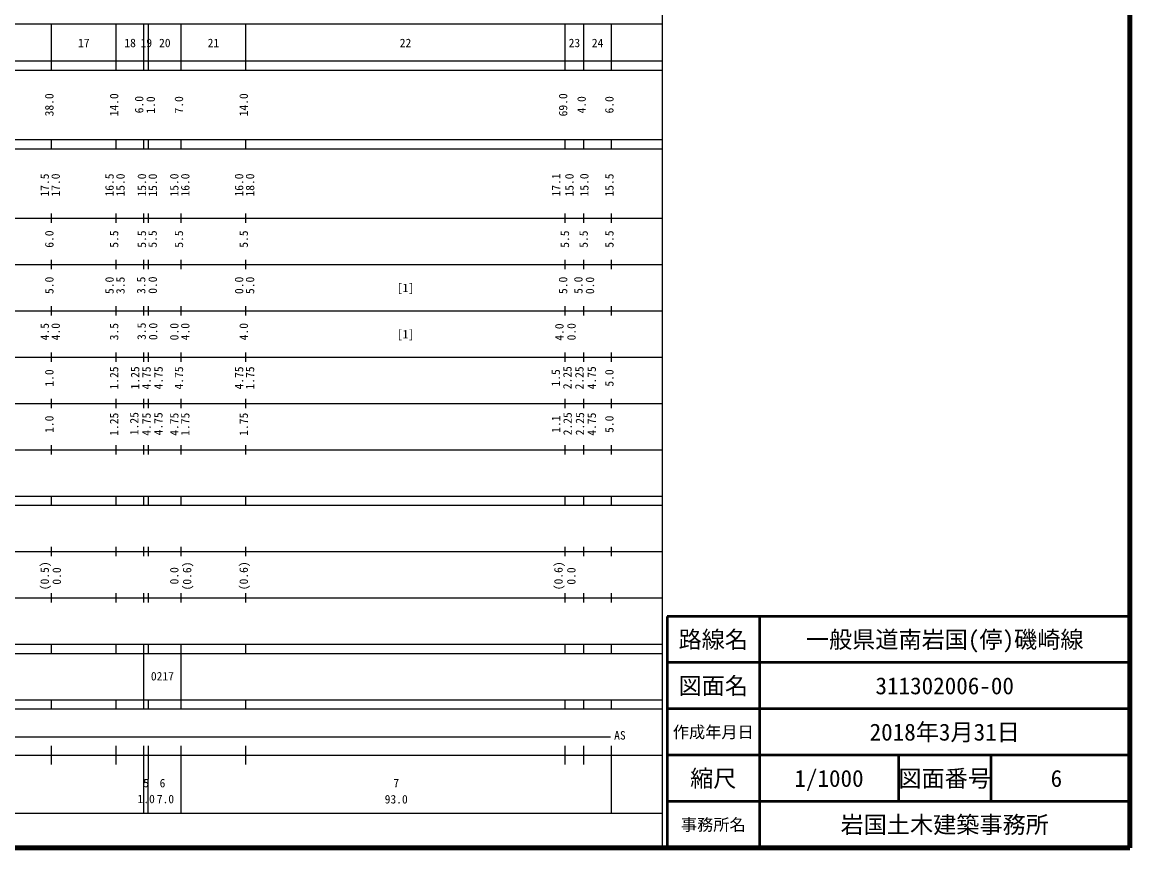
# Model space of a CAD drawing. Units: millimetres, scale not verified. Extents: x 40006 to 680102, y 20003 to 380057.
# Drawn here: x 440742 to 680102, y 20003 to 198387 of the extents above; entities that cross this region are included whole.
import ezdxf
from ezdxf.enums import TextEntityAlignment as Align

# ---------------------------------------------------------------- set-up
doc = ezdxf.new("R2010")
doc.units = ezdxf.units.MM
doc.header["$LTSCALE"] = 1000.15
for name, color, linetype, lineweight in [('M-TTL', 2, 'Continuous', 140), ('M-TTL-BAND', 7, 'Continuous', 25), ('M-TTL-FRAM', 2, 'Continuous', 50), ('M-TTL-LINE', 7, 'Continuous', 50)]:
    doc.layers.add(name, color=color, linetype=linetype, lineweight=lineweight)
doc.layers.add('M-TTL-TXT', color=7, linetype='Continuous')
doc.styles.add('ＭＳ ゴシック', font='')
doc.styles.get('ＭＳ ゴシック').set_extended_font_data('MS Gothic')

msp = doc.modelspace()

# ---------------------------------------------------------------- linework, layer by layer
at = {"layer": 'M-TTL'}
for p, q in [((680102, 20003), (680102, 380057)), ((40006, 20003), (680102, 20003))]:
    msp.add_line(p, q, dxfattribs=at)
at = {"layer": 'M-TTL-BAND'}
for p, q in [((579087, 20003), (579087, 370056)), ((68010, 198030), (579087, 198030)), ((447067, 188028), (447067, 198030)), ((461069, 188028), (461069, 198030)), ((467070, 188028), (467070, 198030)), ((468070, 188028), (468070, 198030)), ((475071, 188028), (475071, 198030)), ((489073, 188028), (489073, 198030)), ((558084, 188028), (558084, 198030)), ((562084, 188028), (562084, 198030)), ((568085, 188028), (568085, 198030)), ((40006, 190028), (579087, 190028)), ((40006, 188028), (579087, 188028)), ((40006, 173026), (579087, 173026)), ((447067, 171026), (447067, 173026)), ((461069, 171026), (461069, 173026)), ((467070, 171026), (467070, 173026)), ((468070, 171026), (468070, 173026)), ((475071, 171026), (475071, 173026)), ((489073, 171026), (489073, 173026)), ((558084, 171026), (558084, 173026)), ((562084, 171026), (562084, 173026)), ((568085, 171026), (568085, 173026)), ((40006, 171026), (579087, 171026)), ((40006, 156023), (579087, 156023)), ((447067, 155023), (447067, 157024)), ((461069, 155023), (461069, 157024)), ((467070, 155023), (467070, 157024)), ((468070, 155023), (468070, 157024)), ((475071, 155023), (475071, 157024)), ((489073, 155023), (489073, 157024)), ((558084, 155023), (558084, 157024)), ((562084, 155023), (562084, 157024)), ((568085, 155023), (568085, 157024)), ((46007, 146022), (579087, 146022)), ((447067, 145022), (447067, 147022)), ((461069, 145022), (461069, 147022)), ((467070, 145022), (467070, 147022)), ((468070, 145022), (468070, 147022)), ((475071, 145022), (475071, 147022)), ((489073, 145022), (489073, 147022)), ((558084, 145022), (558084, 147022)), ((562084, 145022), (562084, 147022)), ((568085, 145022), (568085, 147022)), ((447067, 135020), (447067, 137021)), ((461069, 135020), (461069, 137021)), ((467070, 135020), (467070, 137021)), ((468070, 135020), (468070, 137021)), ((475071, 135020), (475071, 137021)), ((489073, 135020), (489073, 137021)), ((558084, 135020), (558084, 137021)), ((562084, 135020), (562084, 137021)), ((568085, 135020), (568085, 137021)), ((52008, 136020), (579087, 136020)), ((447067, 125019), (447067, 127019)), ((461069, 125019), (461069, 127019)), ((467070, 125019), (467070, 127019)), ((468070, 125019), (468070, 127019)), ((475071, 125019), (475071, 127019)), ((489073, 125019), (489073, 127019)), ((558084, 125019), (558084, 127019)), ((562084, 125019), (562084, 127019)), ((568085, 125019), (568085, 127019)), ((46007, 126019), (579087, 126019)), ((52008, 116017), (579087, 116017)), ((447067, 115017), (447067, 117018)), ((461069, 115017), (461069, 117018)), ((467070, 115017), (467070, 117018)), ((468070, 115017), (468070, 117018)), ((475071, 115017), (475071, 117018)), ((489073, 115017), (489073, 117018)), ((558084, 115017), (558084, 117018)), ((562084, 115017), (562084, 117018)), ((568085, 115017), (568085, 117018)), ((46007, 106016), (579087, 106016)), ((447067, 105016), (447067, 107016)), ((461069, 105016), (461069, 107016)), ((467070, 105016), (467070, 107016)), ((468070, 105016), (468070, 107016)), ((475071, 105016), (475071, 107016)), ((489073, 105016), (489073, 107016)), ((558084, 105016), (558084, 107016)), ((562084, 105016), (562084, 107016)), ((568085, 105016), (568085, 107016)), ((40006, 96014), (579087, 96014)), ((447067, 94014), (447067, 96014)), ((461069, 94014), (461069, 96014)), ((467070, 94014), (467070, 96014)), ((468070, 94014), (468070, 96014)), ((475071, 94014), (475071, 96014)), ((489073, 94014), (489073, 96014)), ((558084, 94014), (558084, 96014)), ((562084, 94014), (562084, 96014)), ((568085, 94014), (568085, 96014)), ((40006, 94014), (579087, 94014)), ((49007, 84013), (579087, 84013)), ((447067, 83012), (447067, 85013)), ((461069, 83012), (461069, 85013)), ((467070, 83012), (467070, 85013)), ((468070, 83012), (468070, 85013)), ((475071, 83012), (475071, 85013)), ((489073, 83012), (489073, 85013)), ((558084, 83012), (558084, 85013)), ((562084, 83012), (562084, 85013)), ((568085, 83012), (568085, 85013)), ((447067, 73011), (447067, 75011)), ((461069, 73011), (461069, 75011)), ((467070, 73011), (467070, 75011)), ((468070, 73011), (468070, 75011)), ((475071, 73011), (475071, 75011)), ((489073, 73011), (489073, 75011)), ((558084, 73011), (558084, 75011)), ((562084, 73011), (562084, 75011)), ((568085, 73011), (568085, 75011)), ((40006, 74011), (579087, 74011)), ((40006, 64010), (579087, 64010)), ((447067, 62009), (447067, 64010)), ((461069, 62009), (461069, 64010)), ((467070, 52008), (467070, 64010)), ((468070, 62009), (468070, 64010)), ((475071, 52008), (475071, 64010)), ((489073, 62009), (489073, 64010)), ((558084, 62009), (558084, 64010)), ((562084, 62009), (562084, 64010)), ((568085, 62009), (568085, 64010)), ((40006, 62009), (579087, 62009)), ((40006, 52008), (579087, 52008)), ((447067, 50008), (447067, 52008)), ((461069, 50008), (461069, 52008)), ((467070, 50008), (467070, 52008)), ((468070, 50008), (468070, 52008)), ((475071, 50008), (475071, 52008)), ((489073, 50008), (489073, 52008)), ((558084, 50008), (558084, 52008)), ((562084, 50008), (562084, 52008)), ((568085, 50008), (568085, 52008)), ((40006, 50007), (579087, 50007)), ((71011, 44007), (567900, 44010)), ((447067, 38006), (447067, 42006)), ((461069, 38006), (461069, 42006)), ((467070, 27504), (467070, 42006)), ((467973, 27504), (468070, 42006)), ((475071, 27504), (475071, 42006)), ((489073, 38006), (489073, 42006)), ((558084, 38006), (558084, 42006)), ((562084, 38006), (562084, 42006)), ((568085, 27504), (568085, 42006)), ((40006, 40006), (579087, 40006)), ((68010, 27504), (579087, 27504))]:
    msp.add_line(p, q, dxfattribs=at)
at = {"layer": 'M-TTL-FRAM'}
for p, q in [((680102, 70011), (580087, 70011)), ((580087, 70011), (580087, 20003))]:
    msp.add_line(p, q, dxfattribs=at)
at = {"layer": 'M-TTL-LINE'}
for p, q in [((600090, 70011), (600090, 20003)), ((680102, 60009), (580087, 60009)), ((680102, 50008), (580087, 50008)), ((680102, 40006), (580087, 40006)), ((630095, 40006), (630095, 30005)), ((650098, 40006), (650098, 30005)), ((680102, 30005), (580087, 30005))]:
    msp.add_line(p, q, dxfattribs=at)

# ---------------------------------------------------------------- texts
at = {"layer": 'M-TTL-BAND', "style": 'ＭＳ ゴシック'}
for s, p in [('17', (454068, 192434)), ('18', (464070, 192434)), ('19', (467570, 192434)), ('20', (471571, 192434)), ('21', (482072, 192434)), ('22', (523579, 192434)), ('23', (560084, 192434)), ('24', (565085, 192434)), ('[1]', (523579, 139521)), ('[1]', (523579, 129519)), ('0217', (471048, 55618)), ('AS', (569910, 42838)), ('5', (467543, 32547)), ('6', (471071, 32528)), ('7', (521578, 32528)), ('1.0', (467543, 29106)), ('7.0', (471706, 29084)), ('93.0', (521578, 29037))]:
    msp.add_text(s, height=1833, dxfattribs=at).set_placement(p, align=Align.BOTTOM_CENTER)
for s, p in [('38.0', (448067, 180527)), ('14.0', (462069, 180527)), ('6.0', (467481, 180564)), ('1.0', (469981, 180486)), ('7.0', (476071, 180527)), ('14.0', (490074, 180527)), ('69.0', (559084, 180527)), ('4.0', (563085, 180527)), ('6.0', (569085, 180527)), ('17.5', (447067, 163199)), ('17.0', (449437, 163199)), ('16.5', (461069, 163199)), ('15.0', (463440, 163199)), ('15.0', (468070, 163199)), ('15.0', (470431, 163172)), ('15.0', (475071, 163199)), ('16.0', (477442, 163199)), ('16.0', (489073, 163199)), ('18.0', (491444, 163199)), ('17.1', (557594, 163220)), ('15.0', (560454, 163199)), ('15.0', (563673, 163220)), ('15.5', (569085, 163199)), ('6.0', (448067, 151523)), ('5.5', (462069, 151523)), ('5.5', (468070, 151523)), ('5.5', (470385, 151541)), ('5.5', (476071, 151523)), ('5.5', (490074, 151523)), ('5.5', (559471, 151512)), ('5.5', (563523, 151512)), ('5.5', (569085, 151523)), ('5.0', (448067, 141521)), ('5.0', (461069, 141521)), ('3.5', (463440, 141521)), ('3.5', (467916, 141546)), ('0.0', (470416, 141571)), ('0.0', (489073, 141521)), ('5.0', (491444, 141521)), ('5.0', (559084, 141521)), ('5.0', (562389, 141555)), ('0.0', (564890, 141496)), ('4.5', (447067, 131520)), ('4.0', (449437, 131520)), ('3.5', (462069, 131520)), ('3.5', (468008, 131603)), ('0.0', (470508, 131565)), ('0.0', (475071, 131520)), ('4.0', (477442, 131520)), ('4.0', (490074, 131520)), ('4.0', (558282, 131435)), ('0.0', (560901, 131495)), ('1.0', (448067, 121518)), ('1.25', (462069, 121518)), ('1.25', (466610, 121542)), ('4.75', (469070, 121518)), ('4.75', (471671, 121542)), ('4.75', (476071, 121518)), ('4.75', (489073, 121518)), ('1.75', (491444, 121518)), ('1.5', (557520, 121537)), ('2.25', (560020, 121580)), ('2.25', (562604, 121537)), ('4.75', (565273, 121555)), ('5.0', (569085, 121518)), ('1.0', (448067, 111517)), ('1.25', (462069, 111517)), ('1.25', (466424, 111652)), ('4.75', (469070, 111517)), ('4.75', (471624, 111606)), ('4.75', (475071, 111517)), ('1.75', (477442, 111517)), ('1.75', (490074, 111517)), ('1.1', (557563, 111540)), ('2.25', (560062, 111624)), ('2.25', (562731, 111624)), ('4.75', (565273, 111540)), ('5.0', (569085, 111517)), ('(0.5)', (447067, 78776)), ('(0.6)', (477837, 78732)), ('(0.6)', (490074, 78776)), ('(0.6)', (558084, 78776)), ('0.0', (449679, 78732)), ('0.0', (475071, 78776)), ('0.0', (560864, 78731))]:
    msp.add_text(s, height=1833, rotation=90, dxfattribs=at).set_placement(p, align=Align.BOTTOM_CENTER)
at = {"layer": 'M-TTL-TXT', "style": 'ＭＳ ゴシック'}
for s, height, p in [('路線名', 3666, (590089, 65010)), ('路線名', 3666, (590089, 65010)), ('一般県道南岩国(停)磯崎線', 3666, (640096, 65010)), ('図面名', 3666, (590089, 55008)), ('図面名', 3666, (590089, 55008)), ('311302006-00', 3666, (640096, 55008)), ('作成年月日', 2566, (590089, 45007)), ('作成年月日', 2566, (590089, 45007)), ('2018年3月31日', 3666, (640096, 45007)), ('縮尺', 3666, (590089, 35005)), ('縮尺', 3666, (590089, 35005)), ('1/1000', 3666, (615092, 35005)), ('図面番号', 3666, (640096, 35005)), ('図面番号', 3666, (640096, 35005)), ('6', 3666, (664225, 35005)), ('事務所名', 2566, (590089, 25004)), ('事務所名', 2566, (590089, 25004)), ('岩国土木建築事務所', 3666, (640096, 25004))]:
    msp.add_text(s, height=height, dxfattribs=at).set_placement(p, align=Align.MIDDLE_CENTER)

doc.saveas('drawing.dxf')
